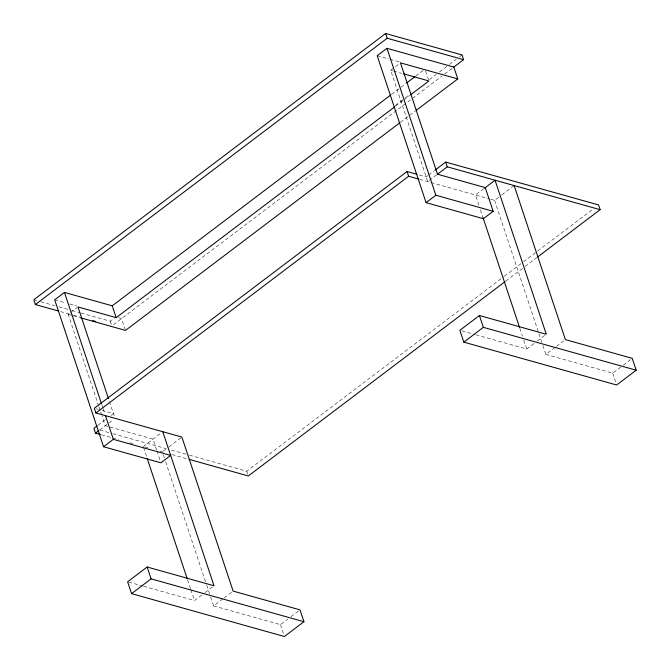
<?xml version="1.0" encoding="UTF-8"?>
<svg xmlns="http://www.w3.org/2000/svg" width="670" height="670" viewBox="0 0 670 670"><rect width="100%" height="100%" fill="white"/><g stroke="black" fill="none" stroke-linecap="round" stroke-linejoin="round"><path stroke-width="0.5" stroke-dasharray="3.35 2.51" d="M98.691 406.012L68.198 314.339L69.822 313.108M70.635 312.496L77.151 307.564M436.698 174.837L427.736 181.62L390.685 70.241L400.459 62.846M391.598 94.353L405.777 83.624M415.785 76.045L423.289 70.367M81.062 313.041L110.223 321.223L114.386 318.066M395.334 105.408L404.504 98.465M405.342 97.837L409.504 94.679M429.512 79.537L436.187 74.487M439.52 71.966L448.691 65.023M449.52 64.395L456.195 59.345M459.528 56.816L462.032 54.923M395.543 106.203L403.047 100.517M403.876 99.889L409.713 95.467M113.465 324.699L441.932 76.07M444.671 73.993L453.004 67.695M400.317 122.401L415.308 111.061M97.971 425.299L105.299 419.747M111.002 415.434L113.439 413.583L102.384 410.484M427.787 175.649L426.162 176.88L418.114 174.627M428.607 175.029L434.302 170.716M99.545 430.04L113.389 419.562M143.238 446.513L161.152 432.946M483.648 188.848L475.499 195.012L479.117 205.874M163.153 451.253L168.044 447.552M168.857 446.932L181.888 437.075M490.582 199.241L494.602 200.364L501.118 195.439M501.931 194.819L514.15 185.573M189.426 455.165L246.736 471.228L503.505 276.878M504.343 276.241L522.684 262.364M523.513 261.727L536.854 251.635M537.692 250.999L592.707 209.358M505.917 280.981L524.258 267.104M525.096 266.467L536.762 257.632M143.581 586.275L194.476 600.546L204.25 593.151M205.062 592.531L212.39 586.987M475.842 334.774L526.737 349.045L534.074 343.501M537.332 341.03L546.284 334.255M210.623 597.02L213.579 605.906L223.353 598.503M224.174 597.891L233.127 591.107M542.893 345.519L545.849 354.405L555.623 347.01M556.435 346.39L565.388 339.606M213.579 605.906L280.454 624.649L287.782 619.105M291.04 616.635L298.368 611.09M545.849 354.405L612.715 373.148L622.489 365.753M623.301 365.133L630.629 359.589M377.193 55.71L389.136 59.06M390.124 59.337L399.085 61.849M390.685 70.241L392.695 70.802M393.7 71.087L401.749 73.34M419.696 179.367L489.577 198.957M461.873 330.863L474.846 334.498M54.705 299.817L65.677 302.89M69.672 304.012L76.656 305.972M118.573 317.722L121.572 318.56L125.181 329.422M34.806 300.076L36.817 300.637M40.837 301.768L54.915 305.713M58.935 306.843L71.003 310.227M72.008 310.512L80.057 312.764M60.518 311.584L72.578 314.967M73.583 315.243L79.621 316.935M68.198 314.339L72.218 315.47M73.223 315.754L79.253 317.446M96.346 408.792L98.356 409.353M99.93 430.073L111.999 433.456M113.004 433.733L166.294 448.682M171.319 450.089L188.421 454.88M101.505 434.813L111.563 437.627M112.568 437.912L118.598 439.604M129.662 442.703L133.682 443.833M144.745 446.932L149.268 448.205M159.829 451.161L163.849 452.292M171.897 454.545L187.985 459.059M128.607 582.079L142.584 585.999M612.715 373.148L616.325 384.01M494.602 200.364L538.621 332.68M538.948 333.668L542.558 344.531M480.423 209.819L483.38 218.705M519.845 328.308L522.474 336.206M523.789 340.159L526.737 349.045M425.609 71.079L428.566 79.965M246.736 471.228L247.682 474.075M280.454 624.649L283.737 634.524M163.329 454.83L164.309 457.794M165.624 461.739L206.36 584.181M206.687 585.17L210.296 596.032M156.621 449.972L153.011 439.11L105.249 425.726L101.966 415.869M156.948 450.96L160.566 461.823M110.223 321.223L111.48 325.009M143.564 447.501L146.847 457.375M187.583 579.81L190.54 588.695M190.866 589.684L194.476 600.546M109.445 401.573L114.386 416.43M101.79 404.596L102.786 407.578M103.113 408.566L104.763 413.532M99.018 406.991L100.332 410.936M100.659 411.924L101.639 414.881"/><path stroke-width="1" d="M453.598 67.234L463.606 59.663L462.032 54.923L385.61 33.5L33.801 299.791L35.376 304.532L58.508 311.022M35.376 304.532L387.185 38.24L463.606 59.663M390.761 94.981L112.233 305.813L64.471 292.422L54.705 299.817L103.574 446.739L160.892 462.811L170.666 455.416L113.347 439.344L103.574 446.739M386.967 48.315L377.193 55.71L426.07 202.642L483.38 218.705L493.154 211.31L485.273 187.617L437.51 174.225L400.459 62.846L457.778 78.909L453.833 67.059L386.967 48.315L435.843 195.238L493.154 211.31M406.606 82.988L414.948 76.681M108.465 398.608L77.971 306.944L116.178 317.655L394.705 106.832M410.551 94.838L428.901 80.953L403.759 73.901M399.479 123.037L125.508 330.411L80.266 317.722M416.137 110.424L457.778 78.909M417.109 174.342L407.059 171.52L94.336 408.231L95.91 412.971L181.888 437.075L233.127 591.107L299.993 609.859L303.937 621.71L284.39 636.5L131.555 593.645L127.61 581.803L147.157 567.004L214.023 585.756L162.785 431.715M95.91 412.971L408.633 176.26L418.691 179.083M97.158 425.911L93.901 428.381L95.475 433.121L100.5 434.529M435.123 170.096L445.709 162.081L598.544 204.936L600.119 209.677L537.6 257.004M95.475 433.121L98.733 430.651M437.51 174.225L447.284 166.822L600.119 209.677M426.07 202.642L435.843 195.238M484.46 188.228L495.046 180.213L546.284 334.255L479.419 315.503L459.871 330.302L463.816 342.144L616.651 384.999L636.198 370.209L632.262 358.358L565.388 339.606L514.15 185.573M505.088 281.618L248.31 475.968L188.99 459.335M131.555 593.645L151.093 578.855L303.937 621.71M463.816 342.144L483.363 327.354L636.198 370.209M92.695 320.603L95.71 321.449M483.053 217.725L519.518 327.32M445.709 162.081L447.284 166.822M385.61 33.5L387.185 38.24M479.419 315.503L483.363 327.354M407.059 171.52L408.633 176.26M112.233 305.813L116.178 317.655M147.182 458.364L187.248 578.821M64.471 292.422L101.463 403.608M105.424 415.517L113.347 439.344M147.157 567.004L151.093 578.855"/></g></svg>
